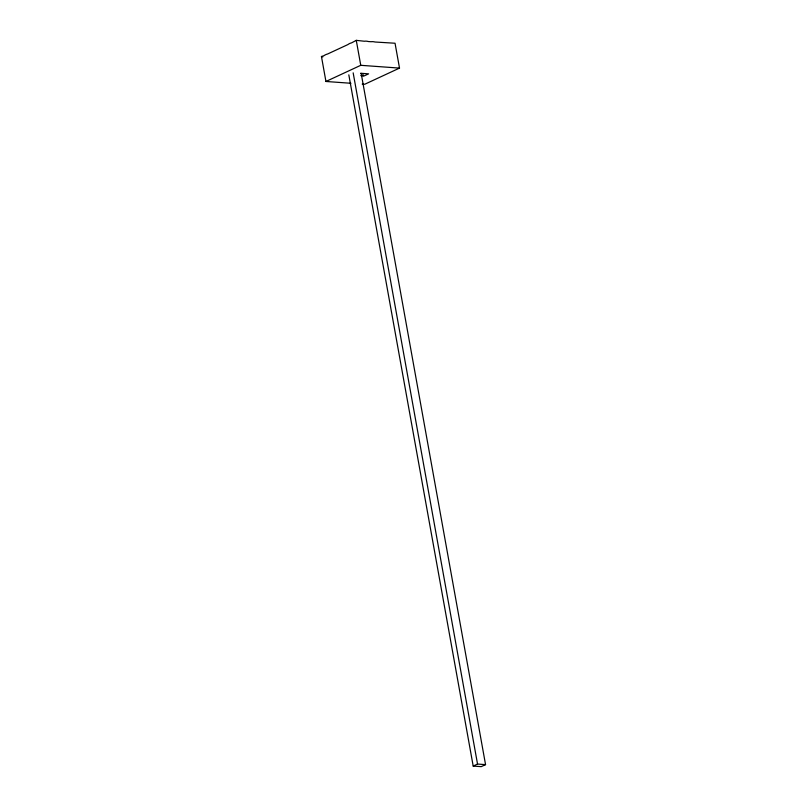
<?xml version="1.0" encoding="UTF-8"?>
<svg xmlns="http://www.w3.org/2000/svg" width="807" height="807" viewBox="0 0 807 807"><rect width="100%" height="100%" fill="white"/><g stroke="black" fill="none" stroke-linecap="round" stroke-linejoin="round"><path stroke-width="1.21" d="M362.202 84.089L364.703 84.271L399.515 68.101L395.047 43.235L375.033 42.014A17.572 12.085 65.1 0 0 371.028 41.722L368.355 41.53A16.402 11.278 65.1 0 0 364.34 41.238L356.27 40.35L351.519 42.892A15.827 10.733 -85.9 0 0 347.918 44.567L327.511 54.039A17.593 11.934 -85.9 0 0 323.91 55.713L321.448 56.49L325.937 81.477L350.944 83.272M325.937 81.477L360.759 65.306L399.515 68.101M348.826 74.859L473.195 766.075L477.532 764.058L485.552 764.633L361.183 73.417M485.552 764.633L481.214 766.65L473.195 766.075M360.598 73.266L368.607 73.851L364.27 75.868L360.83 75.616M321.448 56.49L322.84 56.924M362.777 73.568L363.2 75.939M356.27 40.35L360.759 65.306M353.163 72.842L477.532 764.058"/></g></svg>
